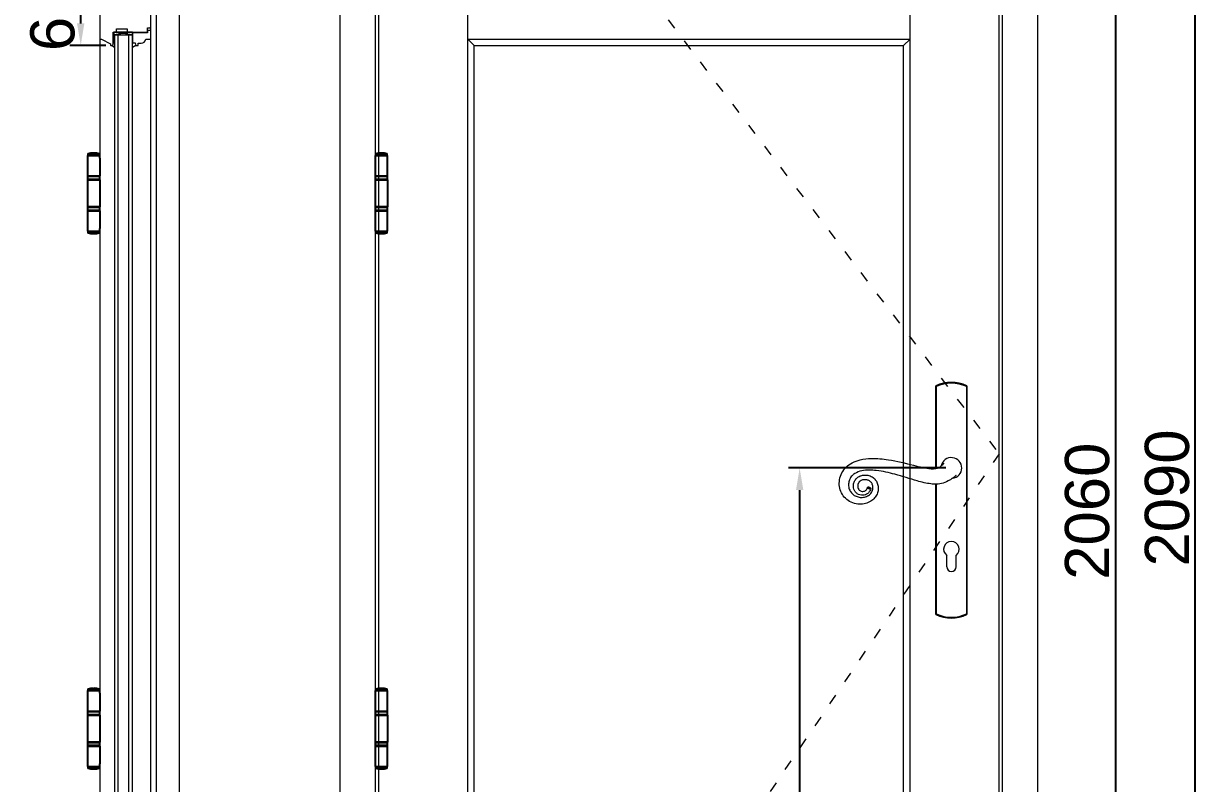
# Model space of a CAD drawing. Header units: millimetres. Extents: x 0 to 182016, y 11 to 3710.
# Drawn here: x 112430 to 113769, y 1600 to 2461 of the extents above; entities that cross this region are included whole.
import ezdxf

# ---------------------------------------------------------------- set-up
doc = ezdxf.new("R2010")
doc.units = ezdxf.units.MM
doc.linetypes.add('ACAD_ISO03W100', pattern=[30, 12, -18])
for name, color, linetype, lineweight in [('Drawing Geometry', 4, 'Continuous', 18), ('Drawing Geometry 1', 140, 'Continuous', 18), ('Testinės profilio linijos', 7, 'Continuous', 5)]:
    doc.layers.add(name, color=color, linetype=linetype, lineweight=lineweight)
doc.layers.add('GEOMETRY', color=4, linetype='Continuous')
doc.layers.add('Stiklo paketas', color=7, linetype='Continuous')
doc.styles.get("Standard").update_dxf_attribs({"font": 'arial.ttf'})
doc.dimstyles.new('Padidinti matmenys', dxfattribs={"dimscale": 10, "dimtxt": 5, "dimasz": 2.5, "dimexe": 1.25, "dimexo": 0.625, "dimtad": 1, "dimdec": 1, "dimtxsty": 'Standard', "dimcen": 2.5, "dimadec": 0, "dimazin": 0, "dimtfac": 1, "dimtdec": 1, "dimtmove": 0, "dimatfit": 3, "dimfxl": 1, "dimarcsym": 0})

# ---------------------------------------------------------------- blocks, each defined once
blk = doc.blocks.new('*D1810')
at = {"color": 0, "lineweight": -2, "transparency": 16777216}
for p, q in [((113584.9, 2938.6), (113678.9, 2938.6)), ((113666.4, 2913.6), (113666.4, 903.6)), ((113584.9, 878.6), (113678.9, 878.6))]:
    blk.add_line(p, q, dxfattribs=at)
at = {"color": 0, "transparency": 16777216}
for points in [[(113662.2, 2913.6), (113670.6, 2913.6), (113666.4, 2938.6)], [(113662.2, 903.6), (113670.6, 903.6), (113666.4, 878.6)]]:
    blk.add_solid(points, dxfattribs=at)
at = {"layer": 'Defpoints', "color": 0, "transparency": 16777216}
for p in [(113578.7, 2938.6), (113578.7, 878.6), (113666.4, 878.6)]:
    blk.add_point(p, dxfattribs=at)
at = {"color": 0, "lineweight": 5, "transparency": 16777216, "insert": (113634.6, 1908.6), "char_height": 50, "attachment_point": 5, "rotation": 90}
blk.add_mtext('2060', dxfattribs=at)
blk = doc.blocks.new('*D1811')
at = {"color": 0, "lineweight": -2, "transparency": 16777216}
for p, q in [((113474.4, 1957.6), (113296.4, 1957.6)), ((113308.9, 1932.6), (113308.9, 962.6)), ((113354.4, 937.6), (113296.4, 937.6))]:
    blk.add_line(p, q, dxfattribs=at)
at = {"color": 0, "transparency": 16777216}
for points in [[(113304.8, 1932.6), (113313.1, 1932.6), (113308.9, 1957.6)], [(113304.8, 962.6), (113313.1, 962.6), (113308.9, 937.6)]]:
    blk.add_solid(points, dxfattribs=at)
at = {"layer": 'Defpoints', "color": 0, "transparency": 16777216}
for p in [(113480.7, 1957.6), (113308.9, 937.6), (113360.7, 937.6)]:
    blk.add_point(p, dxfattribs=at)
at = {"color": 0, "lineweight": 5, "transparency": 16777216, "insert": (113277.2, 1447.6), "char_height": 50, "attachment_point": 5, "rotation": 90}
blk.add_mtext('1020', dxfattribs=at)
blk = doc.blocks.new('bhj')
for p, q in [((109161.7, 203545.7), (109161.7, 203522.3)), ((109161.8, 203545.7), (109161.7, 203545.7)), ((109161.8, 203549.2), (109161.8, 203545.7)), ((109161.8, 203549.2), (109177.2, 203549.2)), ((109162.3, 203551.7), (109162.3, 203549.2)), ((109176.7, 203551.7), (109162.3, 203551.7)), ((109176.7, 203549.2), (109176.7, 203551.7)), ((109177.2, 203545.7), (109177.2, 203549.2)), ((109177.3, 203545.7), (109177.2, 203545.7)), ((109177.3, 203522.3), (109177.3, 203545.7)), ((109161.6, 203517), (109161.6, 203481.7)), ((109177.4, 203517), (109161.6, 203517)), ((109161.7, 203522.3), (109177.3, 203522.3)), ((109161.8, 203521.8), (109161.8, 203517.5)), ((109167.7, 203521.8), (109161.8, 203521.8)), ((109161.8, 203517.5), (109167.7, 203517.5)), ((109177.2, 203521.8), (109167.7, 203521.8)), ((109167.7, 203517.5), (109177.2, 203517.5)), ((109177.2, 203517.5), (109177.2, 203521.8)), ((109177.4, 203481.7), (109177.4, 203517)), ((109161.6, 203481.7), (109177.4, 203481.7)), ((109161.8, 203481.2), (109161.8, 203476.9)), ((109177.2, 203481.2), (109161.8, 203481.2)), ((109177.2, 203476.9), (109177.2, 203481.2)), ((109161.7, 203476.4), (109161.7, 203453)), ((109161.7, 203476.4), (109177.3, 203476.4)), ((109161.8, 203476.9), (109177.2, 203476.9)), ((109177.3, 203453), (109177.3, 203476.4)), ((109161.7, 203453), (109161.8, 203453)), ((109161.8, 203453), (109161.8, 203449.5)), ((109177.2, 203453), (109177.3, 203453)), ((109177.2, 203449.5), (109177.2, 203453)), ((109161.8, 203449.5), (109177.2, 203449.5)), ((109162.3, 203449.5), (109162.3, 203447)), ((109162.3, 203447), (109169.5, 203447)), ((109169.5, 203447), (109176.7, 203447)), ((109176.7, 203447), (109176.7, 203449.5))]:
    blk.add_line(p, q)
for centre, radius, start, end in [((109169.5, 203526), 26.7, 90, 105.7066), ((109169.5, 203526), 26.7, 74.2934, 90), ((109162.3, 203521.8), 0.499, 90, 180), ((109162.3, 203517.5), 0.499, 180, 270), ((109176.7, 203521.8), 0.499, 0, 90), ((109176.7, 203517.5), 0.499, 270, 0), ((109162.3, 203481.2), 0.499, 90, 180), ((109176.7, 203481.2), 0.499, 0, 90), ((109162.3, 203476.9), 0.499, 180, 270), ((109176.7, 203476.9), 0.499, 270, 0), ((109169.5, 203472.7), 26.7, 254.2934, 270), ((109169.5, 203472.7), 26.7, 270, 285.7066)]:
    blk.add_arc(centre, radius, start, end)
blk = doc.blocks.new('*D2120')
at = {"color": 0, "lineweight": -2, "ltscale": 0.1, "transparency": 16777216}
for p, q in [((112523.9, 2501.1), (112482.6, 2501.1)), ((112495.1, 2461.1), (112495.1, 2476.1)), ((112523.4, 2436.1), (112482.6, 2436.1))]:
    blk.add_line(p, q, dxfattribs=at)
at = {"color": 0, "ltscale": 0.1, "transparency": 16777216}
for points in [[(112490.9, 2476.1), (112499.2, 2476.1), (112495.1, 2501.1)], [(112490.9, 2461.1), (112499.2, 2461.1), (112495.1, 2436.1)]]:
    blk.add_solid(points, dxfattribs=at)
at = {"layer": 'Defpoints', "color": 0, "ltscale": 0.1, "transparency": 16777216}
for p in [(112495.1, 2501.1), (112530.1, 2501.1), (112529.6, 2436.1)]:
    blk.add_point(p, dxfattribs=at)
at = {"color": 0, "ltscale": 0.1, "transparency": 16777216, "insert": (112463.3, 2468.6), "char_height": 50, "attachment_point": 5, "rotation": 90}
blk.add_mtext('65', dxfattribs=at)
blk = doc.blocks.new('*D1813')
at = {"color": 0, "lineweight": -2, "ltscale": 0.1, "transparency": 16777216}
for p, q in [((113584.9, 2968.6), (113769.3, 2968.6)), ((113756.8, 903.6), (113756.8, 2943.6)), ((113584.9, 878.6), (113769.3, 878.6))]:
    blk.add_line(p, q, dxfattribs=at)
at = {"color": 0, "ltscale": 0.1, "transparency": 16777216}
for points in [[(113752.6, 2943.6), (113761, 2943.6), (113756.8, 2968.6)], [(113752.6, 903.6), (113761, 903.6), (113756.8, 878.6)]]:
    blk.add_solid(points, dxfattribs=at)
at = {"layer": 'Defpoints', "color": 0, "ltscale": 0.1, "transparency": 16777216}
for p in [(113578.7, 2968.6), (113756.8, 2968.6), (113578.7, 878.6)]:
    blk.add_point(p, dxfattribs=at)
at = {"color": 0, "ltscale": 0.1, "transparency": 16777216, "insert": (113725, 1923.6), "char_height": 50, "attachment_point": 5, "rotation": 90}
blk.add_mtext('2090', dxfattribs=at)

msp = doc.modelspace()

# ---------------------------------------------------------------- hatches: boundary and pattern name
at = {"lineweight": 0, "ltscale": 0.5}
h = msp.add_hatch(dxfattribs=at)
h.set_pattern_fill('ANSI37', color=256, scale=0.5, style=0)
h.set_pattern_definition([(45, (112531.6163, 2118.8067), (-1.122532, 1.122532), []), (135, (112531.6163, 2118.8067), (-1.122532, -1.122532), [])])
h.paths.add_polyline_path([(112533.6162766, 2439.0762936), (112533.6162766, 2448.0762936), (112531.6162766, 2448.0762936), (112531.6162766, 2439.0762936)])

# ---------------------------------------------------------------- linework, layer by layer
at = {"lineweight": 5}
for p, q in [((112788.6466147, 878.5693654), (112788.6466147, 2938.5779453)), ((113578.6632811, 878.5710168), (113578.6632811, 2938.5779453)), ((112828.6466151, 932.576294), (112828.6466151, 2898.5762936)), ((112832.6466151, 937.576294), (112832.6466151, 2894.5762936)), ((112933.3295208, 937.576294), (112933.3295208, 2894.5762936)), ((113433.9803755, 937.5779453), (113433.9803755, 2894.577945)), ((113534.6632811, 937.5779453), (113534.6632811, 2894.577945)), ((113534.6632811, 937.5710168), (113534.6632811, 2894.5710164)), ((113538.6632811, 932.5710168), (113538.6632811, 2898.57099)), ((112580.6160215, 2889.765305), (112580.6163716, 939.1051915)), ((112606.6175069, 2889.4554209), (112606.6162109, 940.1293789)), ((112933.3295208, 2443.393388), (113433.9803755, 2443.393388)), ((112933.3295208, 2443.393388), (112940.6466151, 2436.0762936)), ((113433.9803755, 2443.393388), (113426.6647732, 2436.0762936)), ((112940.6466151, 1045.576294), (112940.6466151, 2436.0762936)), ((112940.6466151, 2436.0762936), (113426.6647732, 2436.0762936)), ((113426.6647732, 1045.576294), (113426.6647732, 2436.0762936))]:
    msp.add_line(p, q, dxfattribs=at)
at = {"linetype": 'ACAD_ISO03W100', "lineweight": 5}
for p, q in [((112832.6466151, 2894.5762936), (113534.6632811, 1973.5779452)), ((113534.6632811, 1973.5779452), (112832.6466151, 937.576294))]:
    msp.add_line(p, q, dxfattribs=at)
at = {"lineweight": 0}
for p, q in [((112553.6155676, 2448.0762936), (112532.6155676, 2451.0762936)), ((112553.6155676, 2451.0762936), (112532.6155676, 2448.0762936)), ((112531.6162766, 2448.0762936), (112534.6162766, 2448.0762936)), ((112531.6162766, 2439.0762936), (112533.6162766, 2439.0762936)), ((112530.6162766, 2436.0762936), (112533.6162766, 2433.7896285)), ((112557.6162766, 2436.0762936), (112553.6162766, 2433.7896285))]:
    msp.add_line(p, q, dxfattribs=at)
msp.add_lwpolyline([(112553.6155676, 2451.0762936), (112532.6155676, 2451.0762936), (112532.6155676, 2448.0762936), (112553.6155676, 2448.0762936)], close=True, dxfattribs=at)
msp.add_lwpolyline([(112568.6162766, 2443.0762936), (112574.6162766, 2443.0762936), (112574.6162766, 2452.0762936, 0.4142135624), (112573.6162766, 2453.0762936), (112570.6162766, 2453.0762936), (112570.6162766, 2450.5762936), (112553.6162766, 2450.5762936), (112553.6162766, 2439.0762936), (112556.6162766, 2439.0762936), (112557.6162766, 2436.0762936), (112560.1162766, 2436.0762936), (112560.1162766, 2438.5762936), (112563.6413395, 2438.5762936, 0.3851703882), (112568.6162766, 2443.0762936)], format="xyb", dxfattribs=at)
at = {"layer": 'Drawing Geometry', "color": 18, "true_color": 0x000000}
msp.add_arc((113480.6632811, 1957.5870093), 11.75, 275.8439550006, 167.7466800005, dxfattribs=at)
at = {"layer": 'Drawing Geometry', "color": 18, "true_color": 0x000000, "extrusion": (0.902601, -0.188529, -0.386999)}
for centre, start, end in [((25076.6914334, 42856.6850267, 101955.5239374), 359.2883909997, 359.9999999993), ((25076.6914087, 42856.685029, 101955.5239425), 0.0000000002, 90.4882710005)]:
    msp.add_arc(centre, 1.4, start, end, dxfattribs=at)
at = {"layer": 'Drawing Geometry', "color": 18, "true_color": 0x000000}
for points, knots in [([(113389.3410631, 1933.8015976, 59.1350773), (113388.9360608, 1932.4633642, 59.1514137), (113388.2876921, 1931.1642691, 59.1738342), (113386.6645264, 1929.1797469, 59.2230772), (113385.7364832, 1928.4055423, 59.2484593), (113383.8502784, 1927.3722796, 59.2996057), (113382.8988594, 1927.0360234, 59.3249539), (113380.9232498, 1926.660351, 59.3795375), (113379.8740778, 1926.627334, 59.4098598), (113377.7591365, 1926.874157, 59.4676529), (113376.6701614, 1927.1813134, 59.4953119), (113374.6480695, 1928.123791, 59.5444472), (113373.6914774, 1928.7794347, 59.5668884), (113372.1050432, 1930.3293969, 59.6025213), (113371.4456731, 1931.2340996, 59.6168857), (113370.4627712, 1933.1729741, 59.6381196), (113370.1235032, 1934.2275459, 59.645681), (113369.7410634, 1936.4591851, 59.6537013), (113369.720521, 1937.6653656, 59.6534973), (113370.0320844, 1940.1336923, 59.643573), (113370.4076976, 1941.4207176, 59.6327388), (113371.5467474, 1943.8041088, 59.6023174), (113372.335882, 1944.9272147, 59.5823121), (113374.1855023, 1946.7782861, 59.5342668), (113375.2557874, 1947.5426612, 59.5070193), (113377.5678858, 1948.7055152, 59.4428698), (113378.8356567, 1949.1127506, 59.405018), (113381.6027592, 1949.6276376, 59.3139717), (113383.1372059, 1949.6922785, 59.2598729), (113386.4988913, 1949.4141643, 59.1394312), (113388.3697483, 1948.9355728, 59.0693472), (113391.4821472, 1947.3875761, 58.9666294), (113392.7741713, 1946.3331546, 58.9432533), (113394.804961, 1944.1119879, 58.8423935), (113395.6589307, 1942.9709976, 58.8071943), (113397.0497111, 1940.2219016, 58.7385552), (113397.5490023, 1938.5679315, 58.7081249), (113398.01864, 1935.2464181, 58.6918591), (113397.9878343, 1933.5336923, 58.6979623), (113397.4004687, 1930.1723994, 58.7244484), (113396.8141076, 1928.4881236, 58.7479642), (113395.1539105, 1925.3622064, 58.8175158), (113394.0462159, 1923.892571, 58.8643389), (113391.3886519, 1921.2638805, 58.9760657), (113389.7824227, 1920.1055414, 59.0435589), (113386.1591933, 1918.1867721, 59.1941763), (113384.0745529, 1917.4620671, 59.2771805), (113379.5745256, 1916.5702793, 59.445366), (113377.0930787, 1916.4730778, 59.5328048), (113372.1123511, 1917.0301378, 59.6997177), (113369.5568697, 1917.7453565, 59.7797997), (113364.8575711, 1919.9377121, 59.9213059), (113362.6535773, 1921.4523829, 59.9836149), (113359.0046661, 1925.0251706, 60.085096), (113357.4817955, 1927.0998055, 60.1268222), (113355.2180486, 1931.5671121, 60.1881738), (113354.4418309, 1934.0099513, 60.2097623), (113353.6582023, 1939.0455764, 60.232506), (113353.6712096, 1941.7035295, 60.2328705), (113354.5058329, 1946.9476176, 60.2122639), (113355.3823474, 1949.5934837, 60.1894044), (113357.9093502, 1954.4015024, 60.1202775), (113359.5920982, 1956.6198374, 60.0735569), (113363.5466632, 1960.4575283, 59.9550735), (113365.8743308, 1962.1024319, 59.8826513), (113371.1824772, 1964.9158907, 59.7005831), (113374.2533287, 1966.0169744, 59.5858036), (113381.5088319, 1967.8050039, 59.2818601), (113385.7916446, 1968.273663, 59.0781641), (113396.5262325, 1968.5708613, 58.4870819), (113403.0309057, 1967.953925, 58.0552096), (113419.0565587, 1965.4714288, 56.7028958), (113428.5198538, 1963.0705762, 55.6220935), (113444.4706787, 1959.0662115, 53.0460411), (113451.1726053, 1957.2049356, 52.1551325), (113459.5683456, 1956.6362248, 49.4502111), (113461.3297212, 1956.7228278, 48.431921), (113463.6906817, 1957.1580342, 46.8945302), (113464.3985495, 1957.326019, 46.3849718), (113465.4408426, 1957.649027, 45.3277685), (113465.8297735, 1957.8022629, 44.8069734), (113466.1155102, 1957.9422675, 44.1001522), (113466.1583076, 1957.964514, 43.9765234), (113466.1986962, 1957.9865619, 43.8392684), (113466.2021041, 1957.988432, 43.8274993), (113466.2066271, 1957.9909266, 43.811628), (113466.2077855, 1957.9915666, 43.8075406), (113466.2089777, 1957.9922265, 43.8033103), (113466.2090174, 1957.9922485, 43.8031694), (113466.2090788, 1957.9922825, 43.8029514), (113466.2091005, 1957.9922945, 43.8028743), (113466.2091341, 1957.9923131, 43.8027551), (113466.209146, 1957.9923196, 43.802713), (113466.2616059, 1958.0213634, 43.6164344), (113466.4776029, 1958.1418313, 43.5592141), (113466.8382648, 1958.3484515, 43.151606), (113467.0525143, 1958.4773028, 42.8537872), (113467.6664123, 1958.8660464, 41.8870834), (113467.9914935, 1959.1000589, 41.1627785), (113468.8683949, 1959.7956563, 39.5061563), (113469.4470355, 1960.3099043, 38.6131084), (113470.7232311, 1961.4760143, 36.1668075), (113471.1819057, 1961.9339904, 34.4268687), (113471.9267403, 1962.7004036, 31.7463286), (113472.1604877, 1962.9444196, 30.7078115), (113472.2485383, 1963.041321, 29.1854361), (113472.2565413, 1963.0509339, 28.7241625), (113472.2565413, 1963.0509339, 28.2626175)], [0, 0, 0, 0, 0.4194813744, 0.4194813744, 0.7692774723, 0.7692774723, 1.0648661, 1.0648661, 1.372802806, 1.372802806, 1.7038899132, 1.7038899132, 2.0422488783, 2.0422488783, 2.3693509156, 2.3693509156, 2.6944147533, 2.6944147533, 3.0486066775, 3.0486066775, 3.4407944434, 3.4407944434, 3.8411356681, 3.8411356681, 4.2259620703, 4.2259620703, 4.6177906377, 4.6177906377, 5.0707833025, 5.0707833025, 5.6303864961, 5.6303864961, 6.1140706442, 6.1140706442, 6.5337731796, 6.5337731796, 7.0385628716, 7.0385628716, 7.5401502427, 7.5401502427, 8.0622615857, 8.0622615857, 8.6021862953, 8.6021862953, 9.1841630417, 9.1841630417, 9.8329965027, 9.8329965027, 10.5613498805, 10.5613498805, 11.3373648659, 11.3373648659, 12.1175911619, 12.1175911619, 12.8697061336, 12.8697061336, 13.6201432368, 13.6201432368, 14.3985913621, 14.3985913621, 15.2131822205, 15.2131822205, 16.0282173593, 16.0282173593, 16.8667373004, 16.8667373004, 17.8313425784, 17.8313425784, 19.1103634337, 19.1103634337, 21.0578294254, 21.0578294254, 23.9922870534, 23.9922870534, 26.0517238905, 26.0517238905, 26.6439966555, 26.6439966555, 26.9069664499, 26.9069664499, 27.099798059, 27.099798059, 27.1395086435, 27.1395086435, 27.1432269217, 27.1432269217, 27.144515823, 27.144515823, 27.1445602305, 27.1445602305, 27.1445845236, 27.1445845236, 27.1445977992, 27.1445977992, 27.2032920737, 27.2032920737, 27.3192465693, 27.3192465693, 27.5660947349, 27.5660947349, 27.9190372053, 27.9190372053, 28.4647375155, 28.4647375155, 28.7847575341, 28.7847575341, 28.923136084, 28.923136084, 28.923136084, 28.923136084]), ([(113486.0395945, 1949.1357911, 24.8031437), (113486.0395945, 1949.1357911, 24.9622398), (113486.0370284, 1949.1339628, 25.1212623), (113486.0025113, 1949.1090339, 26.3199259), (113485.8992221, 1949.0328432, 27.3566152), (113485.6931417, 1948.8729121, 29.0469878), (113485.6009742, 1948.800092, 29.7079493), (113485.3546237, 1948.6005679, 30.9593623), (113485.224153, 1948.4914896, 31.5820045), (113484.7048883, 1948.0718911, 32.561522), (113484.4873968, 1947.9028971, 33.0562384), (113483.7009082, 1947.2916501, 34.9577587), (113483.0366025, 1946.7653102, 36.3313723), (113481.1340316, 1945.359589, 38.8505144), (113479.9304943, 1944.5522645, 40.0693321), (113476.5438683, 1942.5564851, 42.9045631), (113474.0297744, 1941.3436901, 44.1492361), (113469.0207492, 1939.8176291, 46.2895417), (113466.3558515, 1939.3803878, 46.8274037), (113461.6601167, 1939.2774422, 48.2155678), (113459.5204694, 1939.3657305, 48.8178228), (113452.2518988, 1940.1868117, 50.6740805), (113447.1453579, 1941.4985365, 51.747221), (113433.6730332, 1945.353767, 54.1982158), (113425.3119898, 1948.1652892, 55.4557285), (113409.8811567, 1952.3449092, 57.2612306), (113402.844958, 1953.9533183, 57.8937511), (113390.2657245, 1955.3101103, 58.8245555), (113384.6431732, 1955.4555162, 59.1727647), (113376.4504887, 1953.7538582, 59.634655), (113373.6265482, 1952.7784315, 59.7923705), (113370.1540276, 1950.5180765, 59.9729176), (113369.16364, 1949.7159411, 60.0239239), (113367.0627637, 1947.5115592, 60.1317145), (113366.0598263, 1945.9549054, 60.1805407), (113364.8176487, 1942.8744004, 60.2400552), (113364.4632334, 1941.346931, 60.2564092), (113364.1991849, 1938.1561784, 60.2718186), (113364.3419889, 1936.4460426, 60.2661127), (113365.1719651, 1933.2775946, 60.2305096), (113365.8610593, 1931.7715514, 60.1977042), (113367.6272586, 1929.2243892, 60.109341), (113368.6927492, 1928.1240527, 60.0542443), (113371.0925015, 1926.3347259, 59.922041), (113372.4518719, 1925.6198054, 59.8449798), (113375.3829762, 1924.6000426, 59.6681704), (113376.9995258, 1924.3121571, 59.56652), (113380.2708449, 1924.2447125, 59.3469218), (113381.9692701, 1924.4908877, 59.2251811), (113385.107811, 1925.513505, 58.9914144), (113386.6019874, 1926.2958698, 58.8726105), (113388.9930922, 1928.2434927, 58.6598748), (113389.9678873, 1929.3961975, 58.5662664), (113391.2196959, 1931.7332477, 58.438419), (113391.5994617, 1932.9110553, 58.397666), (113391.8919098, 1935.161925, 58.3727388), (113391.8516365, 1936.2619854, 58.3840414), (113391.5094763, 1937.9368098, 58.4145373), (113391.2931167, 1938.5411533, 58.4372983), (113390.9605797, 1939.6162382, 58.4093587), (113390.7993219, 1940.0878197, 58.4439236), (113390.2857369, 1940.8940014, 58.5275639), (113389.9682402, 1941.2494694, 58.5655728), (113389.1354284, 1942.0844953, 58.6505717), (113388.5824665, 1942.5397387, 58.7061755), (113387.0647333, 1943.5173236, 58.851846), (113385.9907422, 1943.8934105, 58.9647023), (113384.0305005, 1944.2504411, 59.1234141), (113383.1267595, 1944.3141695, 59.1935903), (113381.5682216, 1944.2514293, 59.311878), (113380.9028241, 1944.1684622, 59.3615946), (113379.6965554, 1943.8861915, 59.4540927), (113379.1455707, 1943.7030699, 59.497615), (113377.8050273, 1943.0719817, 59.6063969), (113377.0421398, 1942.5167967, 59.6670903), (113375.9357593, 1941.290011, 59.7532033), (113375.5262091, 1940.6459842, 59.783139), (113374.9270718, 1939.2747439, 59.8254316), (113374.7310799, 1938.530273, 59.8380533), (113374.562315, 1936.9773313, 59.8481648), (113374.6064642, 1936.1441425, 59.8444281), (113374.9805849, 1934.6212705, 59.8148233), (113375.3075151, 1933.9029114, 59.7873232), (113376.1283528, 1932.8088361, 59.7180789), (113376.5870965, 1932.3810005, 59.6783452), (113377.5773214, 1931.7258773, 59.5938222), (113378.1145331, 1931.4798447, 59.5480044), (113379.2743802, 1931.1409274, 59.4488002), (113379.9158609, 1931.0592447, 59.3949401), (113381.190851, 1931.1059759, 59.2824928), (113381.8431667, 1931.2428832, 59.2201135), (113382.9702294, 1931.7217274, 59.107549), (113383.4703859, 1932.0488999, 59.0549849), (113384.2774645, 1932.8121439, 58.9734109), (113384.6076245, 1933.2420968, 58.940734), (113385.1019, 1934.0908136, 58.8949035), (113385.2884347, 1934.5054318, 58.8786377), (113385.4406498, 1934.9298895, 58.8660316)], [32.6239229856, 32.6239229856, 32.6239229856, 32.6239229856, 32.6715346544, 32.6715346544, 32.9837488597, 32.9837488597, 33.1846492742, 33.1846492742, 33.3710316513, 33.3710316513, 33.5402667665, 33.5402667665, 34.0150168977, 34.0150168977, 34.5769786183, 34.5769786183, 35.4690394168, 35.4690394168, 36.2740376648, 36.2740376648, 36.938351175, 36.938351175, 38.5380338602, 38.5380338602, 41.2060945937, 41.2060945937, 43.3645823697, 43.3645823697, 45.0120104952, 45.0120104952, 45.8786658028, 45.8786658028, 46.2562042567, 46.2562042567, 46.7927850328, 46.7927850328, 47.2528211634, 47.2528211634, 47.7532940086, 47.7532940086, 48.2354844781, 48.2354844781, 48.6835505737, 48.6835505737, 49.1343827605, 49.1343827605, 49.6160898555, 49.6160898555, 50.1181952895, 50.1181952895, 50.6088510798, 50.6088510798, 51.04557256, 51.04557256, 51.4051334283, 51.4051334283, 51.7265501932, 51.7265501932, 51.9180404838, 51.9180404838, 52.0642559996, 52.0642559996, 52.2058989402, 52.2058989402, 52.4189758622, 52.4189758622, 52.7492557093, 52.7492557093, 53.0186163663, 53.0186163663, 53.2185394127, 53.2185394127, 53.391307255, 53.391307255, 53.6642350717, 53.6642350717, 53.8875780117, 53.8875780117, 54.1133396109, 54.1133396109, 54.3562133322, 54.3562133322, 54.5838694668, 54.5838694668, 54.767067685, 54.767067685, 54.9409672712, 54.9409672712, 55.1307923917, 55.1307923917, 55.3252048246, 55.3252048246, 55.4997110353, 55.4997110353, 55.6593476716, 55.6593476716, 55.7946781677, 55.7946781677, 55.7946781677, 55.7946781677]), ([(113385.4406495, 1934.9298896, 58.8660318), (113385.4406757, 1934.929962, 58.8714019), (113385.4407112, 1934.930032, 58.8767709), (113385.4427405, 1934.9331032, 59.1206365), (113385.4625525, 1934.9314138, 59.3553193), (113385.5346849, 1934.9191095, 59.7952788), (113385.5820271, 1934.9097821, 59.9994069), (113385.7483822, 1934.8738682, 60.5245572), (113385.8784921, 1934.8448304, 60.8419083), (113386.2271099, 1934.7564695, 61.3275545), (113386.3354616, 1934.7288246, 61.4647636), (113386.5909454, 1934.6581437, 61.6841226), (113386.6680622, 1934.6367004, 61.7470956), (113386.8371284, 1934.5868774, 61.8450153), (113386.8776914, 1934.5748274, 61.8671467), (113386.9714915, 1934.546379, 61.9105241), (113387.0120385, 1934.5340776, 61.9292726), (113387.099757, 1934.5065839, 61.957888), (113387.1069263, 1934.5043328, 61.9601708), (113387.1146221, 1934.5019107, 61.9625433)], [-0.19732768196, -0.19732768196, -0.19732768196, -0.19732768196, -0.19622644057, -0.19622644057, -0.14729774542, -0.14729774542, -0.10538395343, -0.10538395343, -0.04004926799, -0.04004926799, -0.01483008363, -0.01483008363, -0.00521946954, -0.00521946954, -0.00260973477, -0.00260973477, -0.00072888298, -0.00072888298, -0.00057192132, -0.00057192132, -0.00057192132, -0.00057192132]), ([(113387.7499724, 1935.7044688, 60.6204217), (113387.7369577, 1935.7070773, 60.6172195), (113387.7260667, 1935.7092377, 60.6124411), (113387.6861524, 1935.7171359, 60.5934327), (113387.660016, 1935.7222495, 60.5759725), (113387.5785952, 1935.7380913, 60.5142903), (113387.5291909, 1935.7475472, 60.4638429), (113387.3971784, 1935.7725437, 60.3077116), (113387.3257603, 1935.7856894, 60.1931208), (113387.2026662, 1935.8077661, 59.9565513), (113387.1506303, 1935.8167651, 59.832545), (113387.0572283, 1935.8320661, 59.5786378), (113387.0184985, 1935.8382158, 59.4486671), (113386.9424684, 1935.8477854, 59.2530491), (113386.9164485, 1935.851256, 59.1879363), (113386.8503608, 1935.8557183, 59.1049723), (113386.8342899, 1935.8566517, 59.0874817), (113386.7841862, 1935.858368, 59.044596), (113386.7476897, 1935.8597247, 59.0191765), (113386.6218353, 1935.8524008, 58.9716847), (113386.5501099, 1935.855376, 58.9496206), (113386.2994758, 1935.7819852, 58.9195807), (113386.2161089, 1935.7545289, 58.9116186), (113386.0374903, 1935.6598018, 58.8990517), (113385.9616158, 1935.6137044, 58.8944481), (113385.7607429, 1935.4507342, 58.8835686), (113385.6234588, 1935.3089736, 58.8772923), (113385.4883354, 1935.0493355, 58.8693542), (113385.4625745, 1934.9910275, 58.867693), (113385.4406498, 1934.9298895, 58.8660316)], [0.00057192132, 0.00057192132, 0.00057192132, 0.00057192132, 0.00403998095, 0.00403998095, 0.01324277112, 0.01324277112, 0.03406292817, 0.03406292817, 0.0734140803, 0.0734140803, 0.11276523242, 0.11276523242, 0.15211638455, 0.15211638455, 0.17179196062, 0.17179196062, 0.17703789481, 0.17703789481, 0.1846382702, 0.1846382702, 0.19121960462, 0.19121960462, 0.19359228696, 0.19359228696, 0.19496371961, 0.19496371961, 0.19683297149, 0.19683297149, 0.19732768196, 0.19732768196, 0.19732768196, 0.19732768196]), ([(113387.1146221, 1934.5019107, 61.9625433), (113387.2388832, 1935.0659624, 61.9243896), (113387.4610592, 1935.5609428, 61.5058549), (113387.642255, 1935.6774111, 60.9685895), (113387.6804974, 1935.7019923, 60.855197), (113387.7168123, 1935.7111064, 60.7378131), (113387.7499723, 1935.7044682, 60.6204217)], [-1, -1, -1, -1, -0.18077339357, -0.18077339357, -0.18077339357, -0.00787144286, -0.00787144286, -0.00787144286, -0.00787144286]), ([(113387.7610903, 1935.7021936, 60.6204217), (113387.7739826, 1935.6995007, 60.6158884), (113387.784392, 1935.6973022, 60.6098444), (113387.8218992, 1935.6893603, 60.586658), (113387.8458516, 1935.6842268, 60.5665644), (113387.9199837, 1935.6682407, 60.4965565), (113387.9639146, 1935.6585893, 60.4406812), (113388.0656032, 1935.6359661, 60.2907425), (113388.1167097, 1935.6242855, 60.1921084), (113388.2065926, 1935.6031781, 59.9885631), (113388.2446516, 1935.5939439, 59.883793), (113388.3186327, 1935.5749759, 59.6710923), (113388.3488529, 1935.5676484, 59.5632174), (113388.4264274, 1935.542905, 59.4278692), (113388.4442279, 1935.5370667, 59.400967), (113388.4949371, 1935.5187438, 59.3445789), (113388.5271969, 1935.5072809, 59.3150873), (113388.630592, 1935.4593809, 59.263594), (113388.6864377, 1935.4365215, 59.2416014), (113388.8515785, 1935.3214072, 59.2098381), (113388.9153291, 1935.2749235, 59.2000722), (113389.0523352, 1935.1349679, 59.1844926), (113389.112002, 1935.0675986, 59.1786794), (113389.2167186, 1934.9058251, 59.1692043), (113389.2589589, 1934.8302287, 59.1655424), (113389.3535675, 1934.5986243, 59.156458), (113389.4007043, 1934.4166948, 59.1510356), (113389.4013538, 1934.0759954, 59.1421012), (113389.38111, 1933.933923, 59.1385892), (113389.3410631, 1933.8015976, 59.1350773)], [-3.1335758955, -3.1335758955, -3.1335758955, -3.1335758955, -3.0725357381, -3.0725357381, -2.9148640486, -2.9148640486, -2.5542232014, -2.5542232014, -1.9871105375, -1.9871105375, -1.4199978735, -1.4199978735, -0.8528852095, -0.8528852095, -0.7124653471, -0.7124653471, -0.5588845084, -0.5588845084, -0.4444927798, -0.4444927798, -0.3937158459, -0.3937158459, -0.3634943048, -0.3634943048, -0.3444576165, -0.3444576165, -0.3162690939, -0.3162690939, -0.2980125757, -0.2980125757, -0.2980125757, -0.2980125757]), ([(113388.0027404, 1934.209318, 61.9112871), (113388.0172227, 1934.2045552, 61.9049128), (113388.0295958, 1934.2004972, 61.8991873), (113388.0693914, 1934.1874693, 61.880224), (113388.0914429, 1934.1802953, 61.8686745), (113388.1507884, 1934.1610512, 61.8363068), (113388.1806996, 1934.1514503, 61.8179221), (113388.2610185, 1934.1257935, 61.7661317), (113388.3008319, 1934.1132776, 61.7364311), (113388.4070564, 1934.0801095, 61.6525596), (113388.4584167, 1934.0644475, 61.6042283), (113388.6240334, 1934.0143549, 61.437418), (113388.7012476, 1933.9919781, 61.3339493), (113388.8872027, 1933.938297, 61.0601518), (113388.9664875, 1933.9161055, 60.9020988), (113389.1102987, 1933.8755592, 60.5667623), (113389.1663032, 1933.8597034, 60.3931467), (113389.305556, 1933.8190629, 59.8493032), (113389.3438681, 1933.8055694, 59.4902775), (113389.3415143, 1933.8014622, 59.1349448)], [-3.1335758955, -3.1335758955, -3.1335758955, -3.1335758955, -3.1282417565, -3.1282417565, -3.1148908595, -3.1148908595, -3.0881890654, -3.0881890654, -3.0347854773, -3.0347854773, -2.9279783009, -2.9279783009, -2.6466385098, -2.6466385098, -2.151684366, -2.151684366, -1.5707963268, -1.5707963268, -0.2980125757, -0.2980125757, -0.2980125757, -0.2980125757])]:
    msp.add_open_spline(points, degree=3, knots=knots, dxfattribs=at)
for points in [[(113387.1146221, 1934.5019107, 61.9625433), (113387.4002865, 1934.4120044, 62.0506129), (113387.7291562, 1934.2992916, 62.0317031), (113388.0027404, 1934.209318, 61.9112871)], [(113387.7499723, 1935.7044682, 60.6204217), (113387.7514819, 1935.704166, 60.6150774), (113387.752985, 1935.7038312, 60.6097331), (113387.7544814, 1935.7034637, 60.6043891)]]:
    msp.add_open_spline(points, degree=3, dxfattribs=at)
at = {"layer": 'Drawing Geometry 1', "color": 18, "lineweight": 18, "true_color": 0x000000}
for p, q in [((113463.6632811, 2049.7178561), (113463.1632811, 2050.5870093)), ((113498.1632811, 2050.5870093), (113497.6632811, 2049.7178561)), ((113463.6632811, 1792.4561624), (113463.1632811, 1791.590137)), ((113498.1632811, 1791.5870093), (113497.6618672, 1792.4554837))]:
    msp.add_line(p, q, dxfattribs=at)
at = {"layer": 'GEOMETRY', "color": 18, "lineweight": 18, "true_color": 0x000000}
for p, q in [((113463.1632811, 1957.0617564), (113463.1632811, 2050.5870093)), ((113463.6632811, 1957.1648668), (113463.6632811, 2049.7178561)), ((113497.6632811, 2049.7178561), (113497.6632811, 1792.4561624)), ((113498.1632811, 2050.5870093), (113498.1632811, 1791.5870093)), ((113463.1632811, 1791.5870093), (113463.1632811, 1939.3142488)), ((113463.6632811, 1792.4561624), (113463.6632811, 1939.3215018)), ((113475.3632811, 1845.6370093), (113475.3632811, 1858.6247898)), ((113485.9632811, 1845.6370093), (113485.9632811, 1858.6247898))]:
    msp.add_line(p, q, dxfattribs=at)
for centre, radius, start, end in [((113480.6632811, 2014.3057593), 40.28125, 64.2499968816, 115.7500031184), ((113480.6632811, 2014.3057593), 39.28125, 64.3561097689, 115.6438902311), ((113480.6632811, 1865.5870093), 8.75, 307.280258869, 232.719741131), ((113480.6632811, 1845.6370093), 5.3, 180, 0), ((113480.6632811, 1827.8682593), 40.28125, 244.2499968816, 295.7500031184), ((113480.6632811, 1827.8682593), 39.28125, 244.3561097689, 295.6438902311)]:
    msp.add_arc(centre, radius, start, end, dxfattribs=at)
at = {"layer": 'Stiklo paketas', "lineweight": 5}
for p, q in [((112533.6622389, 1033.5746426), (112533.6366772, 2448.0762936)), ((112537.6165339, 1033.5746426), (112537.6165339, 2448.0760334)), ((112549.6165339, 1033.5746426), (112549.6165339, 2448.0760334)), ((112553.6165339, 1033.5746426), (112553.6165339, 2448.0760334))]:
    msp.add_line(p, q, dxfattribs=at)
at = {"layer": 'Testinės profilio linijos', "lineweight": 5}
for p, q in [((112574.6162764, 1023.5779453), (112574.6162764, 2831.577945)), ((112516.6162771, 2817.8939696), (112516.6162764, 1036.5965715))]:
    msp.add_line(p, q, dxfattribs=at)
at = {"layer": 'Testinės profilio linijos'}
msp.add_lwpolyline([(112516.6162766, 2492.7591993), (112516.6162766, 2444.393388, 0.4142135624), (112517.6162766, 2443.393388), (112518.6162766, 2443.393388), (112528.6162766, 2438.0762936), (112528.6162766, 2437.0762936, 0.4142135624), (112529.6162766, 2436.0762936), (112530.6162766, 2436.0762936, 0.4142135624), (112531.6162766, 2437.0762936), (112531.6162766, 2451.0762936), (112535.6162766, 2451.0762936), (112535.6162766, 2455.0762936), (112547.6162766, 2455.0762936), (112547.6162766, 2451.0762936), (112570.0769867, 2451.0762936, 0.4116598905), (112570.5769676, 2451.5719304), (112570.6136814, 2455.7789116, -0.4116598905), (112570.91367, 2456.0762936), (112572.6162766, 2456.0762936, 0.4142135624), (112574.6162766, 2458.0762936), (112574.6162766, 2479.0762936, 0.4142135624)], format="xyb", dxfattribs=at)

# ---------------------------------------------------------------- block references
at = {"lineweight": 0, "xscale": -0.8622693430660537, "yscale": 0.8622693431175451, "zscale": 0.862269343105669, "rotation": 180}
for p in [(18376.303194, 177739.9264829), (18701.9185733, 177739.9264829), (18376.303194, 177133.7258446), (18701.9185733, 177133.7258446)]:
    msp.add_blockref('bhj', p, dxfattribs=at)

# ---------------------------------------------------------------- dimensions: what is measured, and where the dimension line sits
at = {"color": 1, "ltscale": 0.1}
dim = msp.add_linear_dim(base=(113756.8155764, 2968.5779453), p1=(113578.6632873, 878.5693654), p2=(113578.6632873, 2968.5779453), angle=90, dimstyle='Padidinti matmenys', dxfattribs=at)
dim.commit()
dim.dimension.update_dxf_attribs({"geometry": '*D1813', "text_midpoint": (113725.036927, 1923.5736554)})
at = {"color": 1, "lineweight": 5}
dim = msp.add_linear_dim(base=(113666.4068409, 878.5710168), p1=(113578.6632873, 2938.5779453), p2=(113578.6632873, 878.5710168), angle=90, dimstyle='Padidinti matmenys', dxfattribs=at)
dim.commit()
dim.dimension.update_dxf_attribs({"geometry": '*D1810', "text_midpoint": (113634.6281915, 1908.5744811)})
at = {"color": 1, "ltscale": 0.1}
dim = msp.add_linear_dim(base=(112495.0623792, 2501.0762936), p1=(112529.6162766, 2436.0762936), p2=(112530.1162766, 2501.0762936), angle=90, dimstyle='Padidinti matmenys', dxfattribs=at)
dim.commit()
dim.dimension.update_dxf_attribs({"geometry": '*D2120', "text_midpoint": (112495.0623792, 2468.5762936), "dimtype": 160})
at = {"color": 1, "lineweight": 5}
dim = msp.add_linear_dim(base=(113308.9388879, 937.5768798), p1=(113480.6632811, 1957.5870093), p2=(113360.6949632, 937.5768798), angle=90, dimstyle='Padidinti matmenys', dxfattribs=at)
dim.commit()
dim.dimension.update_dxf_attribs({"geometry": '*D1811', "text_midpoint": (113308.9388879, 1447.5819445), "dimtype": 160})

doc.saveas('drawing.dxf')
